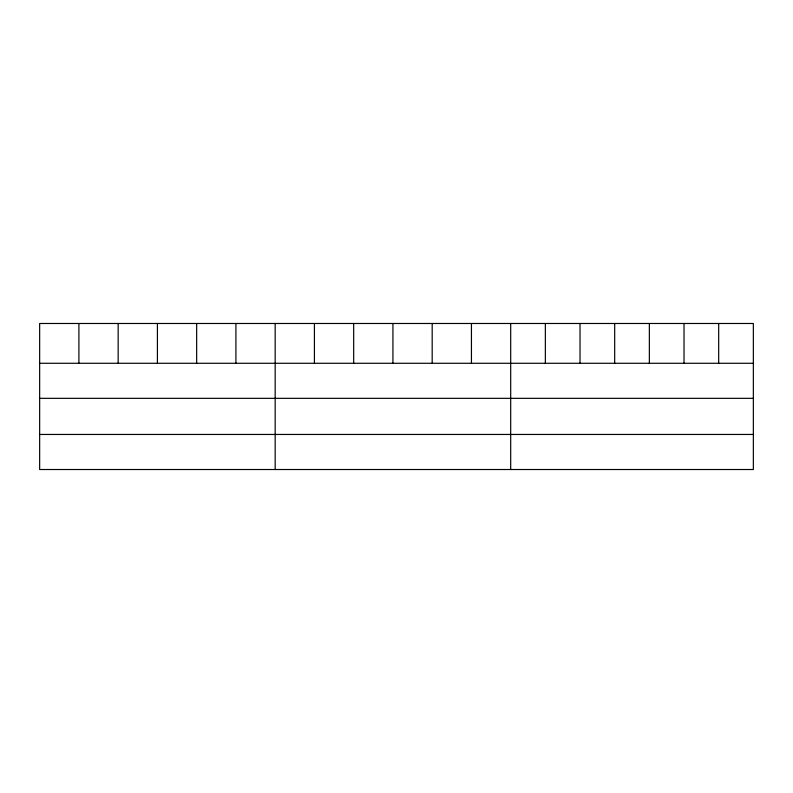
<?xml version="1.0" encoding="UTF-8"?>
<svg xmlns="http://www.w3.org/2000/svg" width="793" height="793" viewBox="0 0 793 793"><rect width="100%" height="100%" fill="white"/><g stroke="black" fill="none" stroke-linecap="round" stroke-linejoin="round"><path stroke-width="1.19" d="M753.35 398.334L753.35 323.485L39.65 323.485L39.65 469.515L753.35 469.515L753.35 398.334L39.65 398.334M39.65 363.283L753.35 363.283M39.65 434.455L753.35 434.455M718.686 323.485L718.686 363.283M684.022 323.485L684.022 363.283M649.358 323.485L649.358 363.283M614.684 323.485L614.684 363.283M580.02 323.485L580.02 363.283M545.356 323.485L545.356 363.283M510.692 323.485L510.692 469.515M471.439 323.485L471.439 363.283M432.185 323.485L432.185 363.283M392.931 323.485L392.931 363.283M353.678 323.485L353.678 363.283M314.424 323.485L314.424 363.283M275.171 323.485L275.171 469.515M235.917 323.485L235.917 363.283M196.664 323.485L196.664 363.283M157.411 323.485L157.411 363.283M118.157 323.485L118.157 363.283M78.903 323.485L78.903 363.283"/></g></svg>
